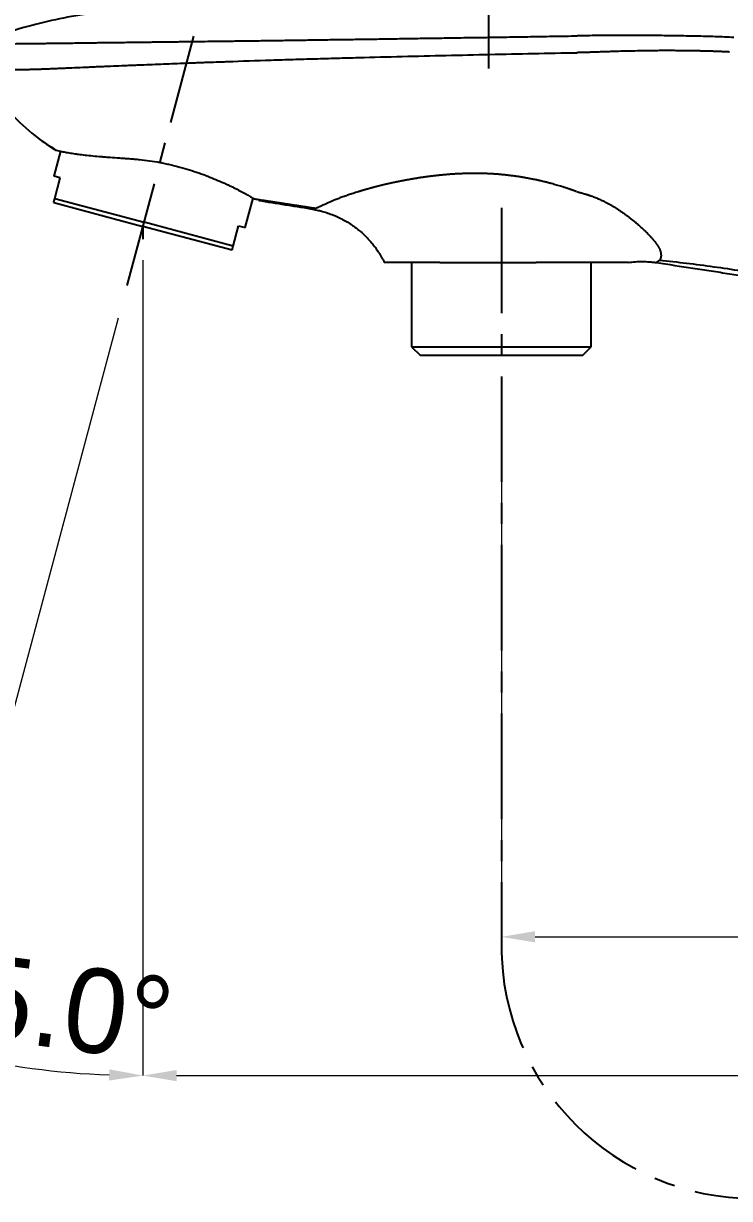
# Model space of a CAD drawing. Extents: x 1171 to 2300, y 0 to 827.
# Drawn here: x 1773.2 to 1856.9, y 132.3 to 271.6 of the extents above; entities that cross this region are included whole.
import ezdxf

# ---------------------------------------------------------------- set-up
doc = ezdxf.new("R2010")
doc.units = 0
doc.header["$LTSCALE"] = 10
doc.header["$MEASUREMENT"] = 0
doc.header["$PDMODE"] = 3
doc.header["$PDSIZE"] = -10
doc.linetypes.add('CENTER', pattern=[2, 1.25, -0.25, 0.25, -0.25])
doc.layers.get('0').update_dxf_attribs({"linetype": 'CONTINUOUS'})
doc.layers.get('DEFPOINTS').update_dxf_attribs({"linetype": 'CONTINUOUS'})
doc.layers.add('1', color=7, linetype='CONTINUOUS')
doc.styles.add('Daelim Dimension', font='')
doc.styles.get('Daelim Dimension').set_extended_font_data('나눔고딕')
doc.dimstyles.new('DEFAULT', dxfattribs={"dimscale": 2, "dimtxt": 2, "dimasz": 2, "dimexe": 0, "dimexo": 2, "dimgap": 1, "dimtad": 1, "dimdec": 1, "dimzin": 9, "dimdsep": 46, "dimtxsty": 'Daelim Dimension', "dimcen": 0.5, "dimclrd": 252, "dimclre": 252, "dimclrt": 3, "dimadec": 1, "dimazin": 0, "dimtfac": 1, "dimtdec": 1, "dimtix": 1, "dimtmove": 0, "dimatfit": 3, "dimfxl": 1, "dimtolj": 1, "dimtzin": 1, "dimlwd": 9, "dimlwe": 9, "dimarcsym": 0})

# ---------------------------------------------------------------- blocks, each defined once
blk = doc.blocks.new('*D4')
at = {"color": 5, "lineweight": 9, "ltscale": 0.5, "transparency": 16777216}
for p, q in [((1829.85, 228.28), (1829.85, 163.31)), ((1969.25, 179), (1969.25, 163.31)), ((1833.85, 163.31), (1965.25, 163.31))]:
    blk.add_line(p, q, dxfattribs=at)
at = {"color": 5, "ltscale": 0.5, "transparency": 16777216}
for points in [[(1833.85, 163.98), (1833.85, 162.65), (1829.85, 163.31)], [(1965.25, 163.98), (1965.25, 162.65), (1969.25, 163.31)]]:
    blk.add_solid(points, dxfattribs=at)
at = {"layer": 'DEFPOINTS', "color": 0, "ltscale": 0.5, "transparency": 16777216}
for p in [(1829.85, 232.28), (1969.25, 183), (1969.25, 163.31)]:
    blk.add_point(p, dxfattribs=at)
at = {"color": 7, "ltscale": 0.5, "transparency": 16777216, "insert": (1899.55, 171.01), "char_height": 10, "attachment_point": 5, "style": 'Daelim Dimension'}
blk.add_mtext('\\A1;139.5', dxfattribs=at)
blk = doc.blocks.new('*D5')
at = {"color": 5, "lineweight": 9, "ltscale": 0.5, "transparency": 16777216}
for p, q in [((1787.33, 243.56), (1787.33, 146.86)), ((1969.25, 179), (1969.25, 146.86)), ((1791.33, 146.86), (1965.25, 146.86))]:
    blk.add_line(p, q, dxfattribs=at)
at = {"color": 5, "ltscale": 0.5, "transparency": 16777216}
for points in [[(1791.33, 147.52), (1791.33, 146.19), (1787.33, 146.86)], [(1965.25, 147.52), (1965.25, 146.19), (1969.25, 146.86)]]:
    blk.add_solid(points, dxfattribs=at)
at = {"layer": 'DEFPOINTS', "color": 0, "ltscale": 0.5, "transparency": 16777216}
for p in [(1787.33, 247.56), (1969.25, 183), (1969.25, 146.86)]:
    blk.add_point(p, dxfattribs=at)
at = {"color": 7, "ltscale": 0.5, "transparency": 16777216, "insert": (1878.29, 154.3), "char_height": 10, "attachment_point": 5, "style": 'Daelim Dimension'}
blk.add_mtext('\\A1;182', dxfattribs=at)
blk = doc.blocks.new('*D6')
at = {"color": 5, "lineweight": 9, "ltscale": 0.5, "transparency": 16777216}
for p, q in [((1787.33, 242.04), (1787.33, 146.86)), ((1784.41, 236.69), (1761.26, 150.29))]:
    blk.add_line(p, q, dxfattribs=at)
blk.add_arc((1787.33, 247.56), 100.71, 257.2759, 267.7241, dxfattribs=at)
at = {"color": 5, "ltscale": 0.5, "transparency": 16777216}
for points in [[(1764.99, 148.68), (1765.3, 149.98), (1761.26, 150.29)], [(1783.34, 147.6), (1783.31, 146.27), (1787.33, 146.86)]]:
    blk.add_solid(points, dxfattribs=at)
at = {"layer": 'DEFPOINTS', "color": 0, "ltscale": 0.5, "transparency": 16777216}
for p in [(1793.37, 270.12), (1787.33, 247.56), (1787.33, 246.04), (1785.45, 240.55), (1769.84, 148.39)]:
    blk.add_point(p, dxfattribs=at)
at = {"color": 7, "ltscale": 0.5, "transparency": 16777216, "insert": (1775.18, 155.34), "char_height": 10, "attachment_point": 5, "rotation": 352.5, "style": 'Daelim Dimension'}
blk.add_mtext('\\A1;15.0°', dxfattribs=at)

msp = doc.modelspace()

# ---------------------------------------------------------------- linework, layer by layer
at = {"ltscale": 0.5}
msp.add_line((1787.33, 247.56), (1787.33, 246.04), dxfattribs=at)
at = {"layer": '1', "color": 1, "linetype": 'CENTER', "lineweight": -3}
for p, q in [((1828.35, 266.28), (1828.35, 296.93)), ((1785.45, 240.55), (1793.37, 270.12)), ((1829.85, 249.78), (1829.85, 162.28))]:
    msp.add_line(p, q, dxfattribs=at)
at = {"layer": '1', "color": 7, "linetype": 'Continuous', "lineweight": -3}
for p, q in [((1777.55, 256.47), (1776.75, 253.5)), ((1777.53, 253.3), (1776.75, 253.5)), ((1776.88, 250.88), (1777.53, 253.3)), ((1776.88, 250.88), (1787.46, 248.05)), ((1799.45, 247.42), (1800.39, 250.92)), ((1776.75, 250.4), (1787.33, 247.56)), ((1798.03, 245.21), (1787.46, 248.05)), ((1797.9, 244.73), (1787.33, 247.56)), ((1798.03, 245.21), (1798.68, 247.63)), ((1798.68, 247.63), (1799.45, 247.42)), ((1819.2, 243.28), (1819.2, 233.28)), ((1840.5, 233.28), (1840.5, 243.28)), ((1819.2, 233.28), (1820.2, 232.28)), ((1819.2, 233.28), (1840.5, 233.28)), ((1839.5, 232.28), (1840.5, 233.28)), ((1820.2, 232.28), (1839.5, 232.28))]:
    msp.add_line(p, q, dxfattribs=at)
at = {"layer": '1', "color": 1, "linetype": 'CENTER', "lineweight": -3}
msp.add_arc((1859.85, 162.28), 30, 180, 270, dxfattribs=at)
at = {"layer": '1', "color": 7, "linetype": 'Continuous', "lineweight": -3}
for points, knots in [([(1818.58, 275.08), (1816.4, 275.08), (1810.1, 275.02), (1800.92, 274.7), (1791.17, 274.07), (1784.21, 273.32), (1778.89, 272.48), (1775.08, 271.68), (1771.47, 270.69), (1769.24, 269.72), (1768.2, 269.21)], [0, 0, 0, 0, 0.127973, 0.368778, 0.538464, 0.700257, 0.778662, 0.855576, 0.931122, 1, 1, 1, 1]), ([(1768.31, 269.3), (1768.31, 269.3), (1768.31, 269.3), (1768.31, 269.3), (1768.31, 269.3), (1768.31, 269.29), (1768.31, 269.29), (1768.31, 269.29), (1768.31, 269.29), (1768.31, 269.29), (1768.31, 269.29), (1768.31, 269.29), (1768.31, 269.29), (1768.31, 269.29), (1768.3, 269.29), (1768.3, 269.28), (1768.3, 269.28), (1768.3, 269.28), (1768.3, 269.27), (1768.3, 269.27), (1768.3, 269.27), (1768.31, 269.27), (1768.31, 269.27), (1768.31, 269.26), (1768.31, 269.26), (1768.32, 269.26), (1768.33, 269.26), (1768.35, 269.25), (1768.36, 269.25), (1768.39, 269.25), (1768.41, 269.24), (1768.44, 269.24), (1768.47, 269.24), (1768.5, 269.24), (1768.54, 269.23), (1768.57, 269.23), (1768.63, 269.23), (1768.72, 269.22), (1768.83, 269.22), (1768.95, 269.22), (1769.08, 269.21), (1769.24, 269.21), (1769.41, 269.21), (1769.6, 269.21), (1769.78, 269.21), (1770, 269.21), (1770.31, 269.21), (1770.74, 269.22), (1771.21, 269.22), (1771.64, 269.22), (1771.97, 269.23), (1772.34, 269.23), (1772.74, 269.24), (1773.18, 269.24), (1773.64, 269.25), (1774.15, 269.25), (1774.69, 269.26), (1775.28, 269.26), (1775.92, 269.27), (1776.63, 269.28), (1777.42, 269.29), (1778.32, 269.3), (1779.27, 269.31), (1780.29, 269.32), (1781.21, 269.34), (1782.02, 269.35), (1782.73, 269.36), (1783.54, 269.37), (1784.43, 269.38), (1785.42, 269.39), (1786.33, 269.4), (1787.14, 269.41), (1787.8, 269.42), (1788.46, 269.43), (1789.11, 269.44), (1789.76, 269.44), (1790.4, 269.45), (1791.04, 269.46), (1791.73, 269.47), (1792.51, 269.48), (1793.43, 269.49), (1794.47, 269.5), (1795.65, 269.52), (1796.74, 269.53), (1797.69, 269.54), (1798.48, 269.55), (1799.28, 269.56), (1800.1, 269.57), (1800.93, 269.58), (1801.77, 269.6), (1802.63, 269.61), (1803.5, 269.62), (1804.39, 269.63), (1805.29, 269.64), (1806.21, 269.66), (1807.14, 269.67), (1808.08, 269.68), (1809.04, 269.7), (1810.01, 269.71), (1811, 269.72), (1812, 269.74), (1813.02, 269.75), (1814.05, 269.77), (1815.09, 269.78), (1816.15, 269.8), (1817.22, 269.82), (1818.3, 269.83), (1819.4, 269.85), (1820.51, 269.87), (1821.64, 269.88), (1822.78, 269.9), (1823.93, 269.92), (1825.1, 269.94), (1826.28, 269.96), (1827.47, 269.97), (1828.68, 269.99), (1829.9, 270.01), (1831.13, 270.03), (1832.38, 270.05), (1833.64, 270.07), (1834.91, 270.09), (1836.2, 270.11), (1837.5, 270.13), (1838.37, 270.15), (1838.8, 270.16)], [0, 0, 0, 0, 0.000369, 0.000731, 0.001086, 0.001435, 0.001777, 0.002112, 0.002441, 0.002764, 0.003081, 0.003392, 0.003697, 0.003996, 0.005272, 0.006595, 0.007978, 0.008822, 0.009671, 0.010527, 0.011392, 0.012267, 0.013153, 0.014053, 0.014966, 0.015894, 0.018088, 0.02044, 0.022964, 0.025667, 0.028555, 0.031632, 0.0344, 0.037353, 0.040493, 0.04382, 0.047334, 0.054732, 0.063024, 0.069714, 0.077149, 0.085331, 0.094262, 0.101269, 0.108801, 0.116861, 0.125453, 0.140359, 0.156906, 0.164183, 0.171844, 0.179889, 0.18832, 0.196506, 0.204969, 0.213704, 0.222709, 0.231979, 0.241511, 0.251304, 0.262838, 0.27488, 0.287442, 0.300525, 0.314122, 0.32193, 0.330782, 0.340679, 0.351622, 0.363611, 0.376642, 0.384657, 0.392611, 0.400505, 0.40834, 0.416116, 0.423832, 0.43149, 0.439087, 0.448467, 0.459398, 0.471879, 0.485909, 0.501486, 0.510672, 0.520031, 0.529564, 0.53927, 0.549149, 0.5592, 0.569422, 0.579815, 0.590379, 0.601114, 0.612019, 0.623094, 0.634337, 0.645749, 0.657329, 0.669077, 0.680992, 0.693074, 0.705322, 0.717736, 0.730315, 0.743058, 0.755966, 0.769037, 0.782271, 0.795668, 0.809227, 0.822947, 0.836828, 0.850869, 0.86507, 0.879431, 0.893951, 0.908629, 0.923465, 0.938459, 0.95361, 0.968917, 0.984381, 1, 1, 1, 1]), ([(1857.44, 269.96), (1856.7, 270), (1855.96, 270.03), (1854.45, 270.08), (1853.7, 270.1), (1852.74, 270.12), (1852.55, 270.12), (1852.17, 270.13), (1851.59, 270.14), (1851.01, 270.15), (1849.85, 270.17), (1849.07, 270.18), (1848.1, 270.19), (1847.9, 270.19), (1847.51, 270.19), (1846.92, 270.19), (1845.55, 270.2), (1844.37, 270.2), (1843.53, 270.2), (1843.48, 270.2), (1843.38, 270.2), (1843.23, 270.19), (1842.88, 270.19), (1842.19, 270.19), (1841.59, 270.19), (1840.41, 270.18), (1839.61, 270.17), (1838.82, 270.15)], [0, 0, 0, 0, 0.125, 0.125, 0.25, 0.25, 0.28125, 0.28125, 0.3125, 0.375, 0.375, 0.5, 0.5, 0.53125, 0.53125, 0.5625, 0.625, 0.75, 0.75, 0.757813, 0.757813, 0.765625, 0.78125, 0.8125, 0.875, 0.875, 1, 1, 1, 1]), ([(1767.57, 266.38), (1767.57, 266.38), (1767.57, 266.38), (1767.57, 266.38), (1767.57, 266.38), (1767.57, 266.38), (1767.57, 266.38), (1767.57, 266.37), (1767.57, 266.37), (1767.57, 266.37), (1767.57, 266.37), (1767.57, 266.37), (1767.56, 266.37), (1767.56, 266.37), (1767.56, 266.37), (1767.56, 266.37), (1767.56, 266.37), (1767.56, 266.37), (1767.56, 266.37), (1767.56, 266.37), (1767.56, 266.37), (1767.56, 266.37), (1767.56, 266.37), (1767.56, 266.37), (1767.56, 266.36), (1767.56, 266.36), (1767.56, 266.36), (1767.56, 266.36), (1767.56, 266.36), (1767.56, 266.36), (1767.56, 266.36), (1767.56, 266.36), (1767.56, 266.36), (1767.55, 266.36), (1767.55, 266.37), (1767.55, 266.37), (1767.55, 266.37), (1767.55, 266.37), (1767.55, 266.37), (1767.55, 266.38), (1767.55, 266.38), (1767.55, 266.38), (1767.55, 266.39), (1767.56, 266.39), (1767.56, 266.39), (1767.57, 266.39), (1767.58, 266.39), (1767.59, 266.39), (1767.6, 266.39), (1767.61, 266.39), (1767.62, 266.39), (1767.63, 266.39), (1767.65, 266.38), (1767.66, 266.38), (1767.69, 266.38), (1767.7, 266.38), (1767.72, 266.37), (1767.74, 266.37), (1767.74, 266.37), (1767.76, 266.37), (1767.78, 266.36), (1767.81, 266.36), (1767.82, 266.35), (1767.86, 266.35), (1767.88, 266.34), (1767.91, 266.34), (1767.93, 266.34), (1767.94, 266.33), (1767.96, 266.33), (1767.98, 266.33), (1768.08, 266.31), (1768.22, 266.29), (1768.37, 266.28), (1768.48, 266.26), (1768.54, 266.26), (1768.72, 266.24), (1768.91, 266.23), (1769.13, 266.21), (1769.28, 266.2), (1769.36, 266.2), (1769.61, 266.19), (1769.79, 266.18), (1770.03, 266.17), (1770.08, 266.17), (1770.18, 266.17), (1770.23, 266.17), (1770.34, 266.16), (1770.39, 266.16), (1770.5, 266.16), (1770.55, 266.16), (1770.83, 266.15), (1771.07, 266.15), (1771.46, 266.15), (1771.66, 266.15), (1771.86, 266.15), (1772, 266.15), (1772.08, 266.15), (1772.29, 266.15), (1772.44, 266.16), (1772.75, 266.16), (1772.91, 266.16), (1773.15, 266.17), (1773.24, 266.17), (1773.36, 266.17), (1773.41, 266.17), (1773.49, 266.17), (1773.62, 266.18), (1773.75, 266.18), (1773.92, 266.19), (1774.01, 266.19), (1774.28, 266.2), (1774.55, 266.2), (1774.83, 266.21), (1775.02, 266.22), (1775.11, 266.22), (1775.4, 266.23), (1775.69, 266.24), (1775.99, 266.25), (1776.19, 266.26), (1776.29, 266.27), (1776.59, 266.28), (1776.89, 266.29), (1777.21, 266.3), (1777.42, 266.31), (1777.52, 266.32), (1777.73, 266.32), (1777.84, 266.33), (1778.05, 266.34), (1778.16, 266.34), (1778.48, 266.36), (1778.69, 266.37), (1779.34, 266.4), (1779.99, 266.42), (1780.75, 266.46), (1781.08, 266.47), (1781.29, 266.48), (1781.4, 266.49), (1781.73, 266.5), (1781.95, 266.51), (1782.39, 266.53), (1782.61, 266.54), (1783.27, 266.56), (1783.71, 266.58), (1784.59, 266.62), (1785.25, 266.65), (1785.92, 266.67), (1786.36, 266.69), (1786.58, 266.7), (1787.68, 266.74), (1789, 266.8), (1790.32, 266.85), (1791.2, 266.88), (1791.64, 266.9), (1792.52, 266.93), (1793.18, 266.96), (1793.83, 266.98), (1794.27, 267), (1794.49, 267.01), (1795.15, 267.03), (1795.8, 267.06), (1796.45, 267.08), (1796.89, 267.09), (1797.11, 267.1), (1799.06, 267.17), (1800.8, 267.23), (1802.97, 267.3), (1803.4, 267.31), (1804.27, 267.34), (1804.7, 267.35), (1806, 267.39), (1806.86, 267.42), (1808.16, 267.45), (1808.59, 267.47), (1809.45, 267.49), (1810.75, 267.53), (1812.04, 267.56), (1814.64, 267.63), (1816.36, 267.67), (1821.55, 267.8), (1825.01, 267.88), (1831.92, 268.03), (1835.37, 268.1), (1838.83, 268.16)], [0, 0, 0, 0, 0.000977, 0.000977, 0.001953, 0.001953, 0.002441, 0.002686, 0.002686, 0.00293, 0.00293, 0.003418, 0.003418, 0.003662, 0.003662, 0.003784, 0.003784, 0.003906, 0.004883, 0.004883, 0.005859, 0.005859, 0.006836, 0.007324, 0.007324, 0.007812, 0.007812, 0.008789, 0.009277, 0.009521, 0.009521, 0.009766, 0.009766, 0.010742, 0.01123, 0.011475, 0.011475, 0.011719, 0.011719, 0.013672, 0.013672, 0.015625, 0.017578, 0.017578, 0.019531, 0.019531, 0.023437, 0.025391, 0.025391, 0.027344, 0.027344, 0.03125, 0.03125, 0.035156, 0.035156, 0.039062, 0.041016, 0.041016, 0.042969, 0.042969, 0.046875, 0.046875, 0.050781, 0.050781, 0.054687, 0.056641, 0.056641, 0.058594, 0.058594, 0.0625, 0.0625, 0.078125, 0.085937, 0.085937, 0.09375, 0.09375, 0.109375, 0.117187, 0.117187, 0.125, 0.125, 0.140625, 0.140625, 0.144531, 0.144531, 0.148437, 0.148437, 0.152344, 0.152344, 0.15625, 0.15625, 0.171875, 0.171875, 0.179687, 0.183594, 0.183594, 0.1875, 0.1875, 0.195312, 0.195312, 0.203125, 0.203125, 0.207031, 0.207031, 0.208984, 0.208984, 0.210937, 0.214844, 0.214844, 0.21875, 0.21875, 0.226562, 0.230469, 0.230469, 0.234375, 0.234375, 0.242187, 0.246094, 0.246094, 0.25, 0.25, 0.257812, 0.261719, 0.261719, 0.265625, 0.265625, 0.269531, 0.269531, 0.273437, 0.273437, 0.28125, 0.28125, 0.296875, 0.304687, 0.308594, 0.308594, 0.3125, 0.3125, 0.320312, 0.320312, 0.328125, 0.328125, 0.34375, 0.34375, 0.359375, 0.367187, 0.367187, 0.375, 0.375, 0.40625, 0.421875, 0.421875, 0.4375, 0.4375, 0.453125, 0.460937, 0.460937, 0.46875, 0.46875, 0.484375, 0.492187, 0.492187, 0.5, 0.5, 0.5625, 0.5625, 0.578125, 0.578125, 0.59375, 0.59375, 0.625, 0.625, 0.640625, 0.640625, 0.65625, 0.6875, 0.6875, 0.75, 0.75, 0.875, 0.875, 1, 1, 1, 1]), ([(1856.91, 268.24), (1856.89, 268.24), (1856.85, 268.24), (1856.79, 268.25), (1856.72, 268.25), (1856.66, 268.25), (1856.6, 268.26), (1856.54, 268.26), (1856.47, 268.26), (1856.41, 268.27), (1856.35, 268.27), (1856.29, 268.27), (1856.22, 268.27), (1856.16, 268.28), (1856.1, 268.28), (1856.03, 268.28), (1855.97, 268.28), (1855.9, 268.29), (1855.84, 268.29), (1855.78, 268.29), (1855.71, 268.3), (1855.65, 268.3), (1855.58, 268.3), (1855.52, 268.3), (1855.45, 268.31), (1855.39, 268.31), (1855.32, 268.31), (1855.26, 268.31), (1855.19, 268.32), (1855.12, 268.32), (1855.06, 268.32), (1854.99, 268.32), (1854.93, 268.32), (1854.86, 268.33), (1854.79, 268.33), (1854.73, 268.33), (1854.66, 268.33), (1854.59, 268.33), (1854.53, 268.34), (1854.46, 268.34), (1854.39, 268.34), (1854.33, 268.34), (1854.26, 268.34), (1854.19, 268.35), (1854.12, 268.35), (1854.06, 268.35), (1853.99, 268.35), (1853.92, 268.35), (1853.85, 268.35), (1853.78, 268.36), (1853.71, 268.36), (1853.65, 268.36), (1853.58, 268.36), (1853.51, 268.36), (1853.44, 268.36), (1853.37, 268.37), (1853.3, 268.37), (1853.23, 268.37), (1853.16, 268.37), (1853.09, 268.37), (1853.03, 268.37), (1852.96, 268.37), (1852.89, 268.38), (1852.82, 268.38), (1852.75, 268.38), (1852.68, 268.38), (1852.61, 268.38), (1852.3, 268.39), (1851.75, 268.39), (1850.98, 268.4), (1850.22, 268.4), (1849.48, 268.4), (1848.75, 268.4), (1847.87, 268.4), (1846.85, 268.38), (1845.7, 268.36), (1844.57, 268.34), (1843.65, 268.31), (1842.9, 268.29), (1842.34, 268.27), (1841.82, 268.25), (1841.44, 268.24), (1841.13, 268.23), (1840.86, 268.22), (1840.57, 268.21), (1840.29, 268.2), (1840.02, 268.19), (1839.77, 268.19), (1839.52, 268.18), (1839.29, 268.17), (1839.06, 268.17), (1838.92, 268.17), (1838.85, 268.16)], [0, 0, 0, 0, 0.00363, 0.007265, 0.010903, 0.014547, 0.018194, 0.021846, 0.025503, 0.029163, 0.032828, 0.036498, 0.040171, 0.04385, 0.047533, 0.05122, 0.054912, 0.058608, 0.062308, 0.066012, 0.069721, 0.073434, 0.077151, 0.080873, 0.084599, 0.08833, 0.092065, 0.095804, 0.099548, 0.103296, 0.107048, 0.110805, 0.114566, 0.118332, 0.122101, 0.125876, 0.129654, 0.133437, 0.137224, 0.141016, 0.144812, 0.148612, 0.152416, 0.156225, 0.160038, 0.163855, 0.167676, 0.171502, 0.175331, 0.179165, 0.183003, 0.186846, 0.190692, 0.194543, 0.198398, 0.202257, 0.20612, 0.209988, 0.21386, 0.217736, 0.221617, 0.225501, 0.22939, 0.233284, 0.237181, 0.241083, 0.244989, 0.248899, 0.292678, 0.335532, 0.37746, 0.418455, 0.458502, 0.497596, 0.562596, 0.626033, 0.687914, 0.748235, 0.77632, 0.811159, 0.83993, 0.860919, 0.874122, 0.890525, 0.906324, 0.921519, 0.93611, 0.950097, 0.96348, 0.976258, 0.988432, 1, 1, 1, 1]), ([(1769.66, 263.41), (1770.41, 262.38), (1772.02, 260.46), (1774.52, 258.23), (1776.25, 257.08), (1776.98, 256.65)], [0, 0, 0, 0, 0.372544, 0.743111, 1, 1, 1, 1]), ([(1776.83, 256.69), (1776.59, 256.84), (1776.36, 257), (1776.01, 257.24), (1775.89, 257.32), (1775.66, 257.48), (1775.55, 257.56), (1775.39, 257.67), (1775.36, 257.7), (1775.32, 257.73)], [0, 0, 0, 0, 0.462321, 0.462321, 0.693481, 0.693481, 0.924642, 0.924642, 1, 1, 1, 1]), ([(1776.94, 256.63), (1776.92, 256.64), (1776.9, 256.65), (1776.85, 256.68), (1776.83, 256.69), (1776.83, 256.69)], [0, 0, 0, 0, 0.301675, 0.301675, 1, 1, 1, 1]), ([(1776.94, 256.63), (1776.95, 256.63), (1776.95, 256.62), (1776.98, 256.61), (1777.02, 256.6), (1777.13, 256.56), (1777.23, 256.54), (1777.37, 256.51), (1777.4, 256.5), (1777.45, 256.49), (1777.47, 256.49), (1777.5, 256.48), (1777.59, 256.46), (1777.68, 256.45), (1777.83, 256.42), (1777.92, 256.4), (1778.09, 256.37), (1778.18, 256.35), (1778.47, 256.3), (1778.68, 256.27), (1779.02, 256.21), (1779.14, 256.2), (1779.29, 256.17), (1779.32, 256.17), (1779.38, 256.16), (1779.42, 256.16), (1779.51, 256.14), (1779.58, 256.13), (1779.9, 256.09), (1780.18, 256.06), (1780.76, 255.99), (1781.07, 255.96), (1781.7, 255.9), (1782.03, 255.87), (1782.42, 255.84), (1782.47, 255.84), (1782.55, 255.83), (1782.68, 255.82), (1782.99, 255.79), (1783.26, 255.77), (1783.81, 255.73), (1784.18, 255.7), (1784.74, 255.66), (1784.94, 255.65), (1785.32, 255.62), (1785.52, 255.61), (1785.81, 255.59), (1785.96, 255.58), (1786.11, 255.57), (1786.21, 255.56), (1786.26, 255.55), (1786.51, 255.53), (1786.71, 255.51), (1787.31, 255.45), (1787.72, 255.4), (1788.52, 255.28), (1788.92, 255.22), (1789.53, 255.11), (1789.73, 255.07), (1790.03, 255), (1790.13, 254.98), (1790.33, 254.94), (1790.43, 254.92), (1790.94, 254.8), (1791.33, 254.7), (1792.11, 254.49), (1792.49, 254.38), (1793.24, 254.15), (1793.61, 254.03), (1794.01, 253.89), (1794.06, 253.87), (1794.15, 253.84), (1794.19, 253.82), (1794.33, 253.77), (1794.41, 253.74), (1794.68, 253.64), (1794.85, 253.58), (1795.36, 253.38), (1795.68, 253.25), (1796.31, 252.98), (1796.62, 252.85), (1796.98, 252.69), (1797.09, 252.64), (1797.2, 252.59), (1797.27, 252.55), (1797.3, 252.54), (1797.48, 252.46), (1797.62, 252.39), (1798.01, 252.2), (1798.26, 252.08), (1798.73, 251.84), (1798.95, 251.72), (1799.26, 251.55), (1799.36, 251.5), (1799.5, 251.42), (1799.55, 251.39), (1799.61, 251.35), (1799.64, 251.34), (1799.68, 251.32), (1799.88, 251.2), (1800.06, 251.1), (1800.27, 250.98), (1800.34, 250.95), (1800.45, 250.88), (1800.51, 250.86), (1800.55, 250.83)], [0, 0, 0, 0, 0.002454, 0.002454, 0.020629, 0.020629, 0.056978, 0.056978, 0.066066, 0.066066, 0.070609, 0.070609, 0.075153, 0.093328, 0.093328, 0.111503, 0.111503, 0.129678, 0.129678, 0.166028, 0.166028, 0.184202, 0.184202, 0.188746, 0.188746, 0.19329, 0.19329, 0.202377, 0.202377, 0.238727, 0.238727, 0.275077, 0.275077, 0.311427, 0.311427, 0.31597, 0.31597, 0.320514, 0.329601, 0.347776, 0.347776, 0.384126, 0.384126, 0.402301, 0.402301, 0.420476, 0.420476, 0.429563, 0.434107, 0.434107, 0.438651, 0.438651, 0.456826, 0.456826, 0.493175, 0.493175, 0.529525, 0.529525, 0.5477, 0.5477, 0.556787, 0.556787, 0.565875, 0.565875, 0.602225, 0.602225, 0.638574, 0.638574, 0.674924, 0.674924, 0.679468, 0.679468, 0.684012, 0.684012, 0.693099, 0.693099, 0.711274, 0.711274, 0.747624, 0.747624, 0.783973, 0.783973, 0.793061, 0.797605, 0.797605, 0.802148, 0.802148, 0.820323, 0.820323, 0.856673, 0.856673, 0.893023, 0.893023, 0.911198, 0.911198, 0.920285, 0.920285, 0.924829, 0.924829, 0.929372, 0.965722, 0.965722, 0.983897, 0.983897, 1, 1, 1, 1]), ([(1838.77, 251.68), (1838.76, 251.69), (1838.73, 251.7), (1838.69, 251.71), (1838.65, 251.73), (1838.61, 251.74), (1838.57, 251.76), (1838.53, 251.77), (1838.49, 251.79), (1838.46, 251.8), (1838.42, 251.82), (1838.38, 251.83), (1838.34, 251.84), (1838.3, 251.86), (1838.26, 251.87), (1838.22, 251.89), (1838.18, 251.9), (1838.14, 251.91), (1838.1, 251.92), (1838.08, 251.93), (1838.06, 251.94), (1838.04, 251.94), (1838.01, 251.95), (1837.97, 251.97), (1837.93, 251.98), (1837.89, 252), (1837.83, 252.01), (1837.77, 252.03), (1837.71, 252.06), (1837.64, 252.08), (1837.56, 252.1), (1837.48, 252.13), (1837.39, 252.16), (1837.23, 252.21), (1837, 252.28), (1836.7, 252.38), (1836.4, 252.46), (1836.1, 252.55), (1835.87, 252.61), (1835.7, 252.66), (1835.59, 252.69), (1835.47, 252.72), (1835.34, 252.75), (1835.2, 252.79), (1835, 252.84), (1834.79, 252.89), (1834.57, 252.94), (1834.4, 252.98), (1834.25, 253.01), (1834.09, 253.05), (1833.92, 253.09), (1833.74, 253.12), (1833.55, 253.16), (1833.36, 253.2), (1833.15, 253.24), (1832.94, 253.28), (1832.76, 253.31), (1832.63, 253.33), (1832.55, 253.35), (1832.46, 253.36), (1832.38, 253.38), (1832.29, 253.39), (1832.21, 253.41), (1832.12, 253.42), (1832.04, 253.43), (1831.96, 253.45), (1831.87, 253.46), (1831.79, 253.47), (1831.7, 253.48), (1831.62, 253.49), (1831.53, 253.51), (1831.45, 253.52), (1831.37, 253.53), (1831.28, 253.54), (1831.2, 253.55), (1831.12, 253.56), (1831.03, 253.57), (1830.95, 253.58), (1830.86, 253.59), (1830.78, 253.6), (1830.7, 253.61), (1830.61, 253.62), (1830.53, 253.63), (1830.45, 253.64), (1830.36, 253.65), (1830.28, 253.66), (1830.2, 253.67), (1830.11, 253.68), (1830.03, 253.68), (1829.95, 253.69), (1829.86, 253.7), (1829.78, 253.71), (1829.7, 253.71), (1829.61, 253.72), (1829.53, 253.73), (1829.45, 253.74), (1829.36, 253.74), (1829.28, 253.75), (1829.2, 253.75), (1829.12, 253.76), (1829.03, 253.77), (1828.95, 253.77), (1828.87, 253.78), (1828.78, 253.78), (1828.7, 253.79), (1828.62, 253.79), (1828.54, 253.8), (1828.45, 253.8), (1828.37, 253.8), (1828.29, 253.81), (1828.21, 253.81), (1828.12, 253.82), (1828.04, 253.82), (1827.96, 253.82), (1827.88, 253.82), (1827.82, 253.83), (1827.79, 253.83), (1827.79, 253.83), (1827.79, 253.83), (1827.78, 253.83), (1827.78, 253.83), (1827.77, 253.83), (1827.76, 253.83), (1827.75, 253.83), (1827.74, 253.83), (1827.72, 253.83), (1827.71, 253.83), (1827.7, 253.83), (1827.68, 253.83), (1827.66, 253.83), (1827.64, 253.83), (1827.62, 253.83), (1827.6, 253.83), (1827.58, 253.83), (1827.55, 253.83), (1827.52, 253.83), (1827.5, 253.84), (1827.47, 253.84), (1827.44, 253.84), (1827.41, 253.84), (1827.38, 253.84), (1827.34, 253.84), (1827.31, 253.84), (1827.27, 253.84), (1827.23, 253.84), (1827.19, 253.84), (1827.15, 253.84), (1827.11, 253.84), (1827.07, 253.84), (1827.02, 253.84), (1826.98, 253.84), (1826.93, 253.84), (1826.88, 253.84), (1826.83, 253.84), (1826.78, 253.84), (1826.73, 253.84), (1826.68, 253.84), (1826.62, 253.84), (1826.57, 253.84), (1826.51, 253.84), (1826.45, 253.84), (1826.39, 253.84), (1826.33, 253.84), (1826.27, 253.84), (1826.2, 253.84), (1826.14, 253.84), (1826.07, 253.84), (1826.01, 253.84), (1825.94, 253.84), (1825.87, 253.84), (1825.8, 253.83), (1825.73, 253.83), (1825.65, 253.83), (1825.58, 253.83), (1825.5, 253.83), (1825.43, 253.82), (1825.35, 253.82), (1825.27, 253.82), (1825.19, 253.81), (1825.11, 253.81), (1825.02, 253.81), (1824.94, 253.8), (1824.85, 253.8), (1824.77, 253.8), (1824.68, 253.79), (1824.59, 253.79), (1824.5, 253.78), (1824.41, 253.78), (1824.32, 253.77), (1824.23, 253.76), (1824.13, 253.76), (1824.04, 253.75), (1823.94, 253.75), (1823.84, 253.74), (1823.74, 253.73), (1823.65, 253.72), (1823.54, 253.72), (1823.44, 253.71), (1823.34, 253.7), (1823.24, 253.69), (1823.13, 253.68), (1823.03, 253.67), (1822.92, 253.66), (1822.81, 253.65), (1822.71, 253.64), (1822.6, 253.63), (1822.49, 253.62), (1822.38, 253.61), (1822.26, 253.6), (1822.15, 253.58), (1822.04, 253.57), (1821.92, 253.56), (1821.81, 253.54), (1821.69, 253.53), (1821.57, 253.51), (1821.46, 253.5), (1821.34, 253.48), (1821.22, 253.47), (1821.1, 253.45), (1820.97, 253.44), (1820.85, 253.42), (1820.73, 253.4), (1820.6, 253.38), (1820.48, 253.37), (1820.35, 253.35), (1820.23, 253.33), (1820.1, 253.31), (1819.97, 253.29), (1819.84, 253.27), (1819.72, 253.25), (1819.59, 253.23), (1819.46, 253.21), (1819.33, 253.18), (1819.19, 253.16), (1819.06, 253.14), (1818.93, 253.11), (1818.8, 253.09), (1818.66, 253.07), (1818.53, 253.04), (1818.4, 253.02), (1818.26, 252.99), (1818.13, 252.97), (1817.99, 252.94), (1817.86, 252.91), (1817.72, 252.89), (1817.58, 252.86), (1817.45, 252.83), (1817.36, 252.81), (1817.31, 252.8)], [0, 0, 0, 0, 0.001937, 0.003873, 0.00581, 0.007747, 0.009683, 0.011619, 0.013556, 0.015492, 0.017428, 0.019364, 0.0213, 0.023236, 0.025172, 0.027107, 0.029043, 0.030978, 0.032913, 0.033497, 0.034366, 0.035518, 0.036955, 0.038676, 0.04068, 0.042968, 0.04554, 0.048394, 0.051532, 0.054952, 0.058655, 0.062639, 0.066904, 0.071449, 0.085832, 0.100166, 0.114438, 0.128636, 0.142776, 0.147253, 0.152318, 0.157968, 0.164203, 0.171022, 0.178423, 0.191052, 0.201603, 0.208243, 0.215291, 0.222746, 0.230608, 0.238874, 0.247543, 0.256615, 0.266087, 0.275947, 0.286184, 0.290072, 0.293954, 0.297832, 0.301706, 0.305575, 0.30944, 0.3133, 0.317156, 0.321009, 0.324857, 0.328701, 0.332541, 0.336377, 0.34021, 0.344039, 0.347864, 0.351686, 0.355504, 0.359318, 0.363129, 0.366937, 0.370742, 0.374544, 0.378342, 0.382137, 0.38593, 0.389719, 0.393506, 0.39729, 0.401071, 0.404849, 0.408625, 0.412399, 0.41617, 0.419938, 0.423704, 0.427469, 0.43123, 0.43499, 0.438748, 0.442503, 0.446257, 0.450009, 0.453759, 0.457507, 0.461254, 0.464999, 0.468743, 0.472485, 0.476225, 0.479965, 0.483703, 0.487439, 0.491175, 0.494909, 0.498643, 0.502375, 0.506107, 0.509838, 0.509873, 0.509969, 0.510125, 0.510341, 0.510617, 0.510953, 0.511348, 0.511804, 0.51232, 0.512895, 0.513531, 0.514226, 0.514981, 0.515797, 0.516672, 0.517607, 0.518602, 0.519656, 0.520771, 0.521945, 0.52318, 0.524474, 0.525828, 0.527241, 0.528714, 0.530247, 0.531839, 0.53349, 0.5352, 0.53697, 0.538798, 0.540686, 0.542633, 0.544639, 0.546703, 0.548826, 0.551008, 0.553249, 0.555548, 0.557906, 0.560322, 0.562796, 0.565328, 0.567918, 0.570567, 0.573273, 0.576036, 0.578858, 0.581736, 0.584672, 0.587666, 0.590716, 0.593823, 0.596987, 0.600208, 0.603485, 0.606819, 0.610208, 0.613654, 0.617155, 0.620712, 0.624325, 0.627993, 0.631715, 0.635493, 0.639325, 0.643212, 0.647153, 0.651148, 0.655197, 0.659299, 0.663455, 0.667663, 0.671925, 0.676238, 0.680604, 0.685022, 0.689492, 0.694012, 0.698584, 0.703206, 0.707879, 0.712602, 0.717374, 0.722196, 0.727066, 0.731985, 0.736952, 0.741967, 0.747028, 0.752137, 0.757292, 0.762493, 0.76774, 0.773032, 0.778374, 0.783766, 0.789207, 0.794697, 0.800236, 0.805824, 0.81146, 0.817143, 0.822873, 0.82865, 0.834473, 0.840341, 0.846255, 0.852213, 0.858215, 0.864261, 0.870349, 0.87648, 0.882652, 0.888865, 0.895119, 0.901412, 0.907743, 0.914113, 0.92052, 0.926964, 0.933443, 0.939957, 0.946505, 0.953086, 0.959699, 0.966344, 0.973018, 0.979723, 0.986455, 0.993214, 1, 1, 1, 1]), ([(1817.31, 252.8), (1817.29, 252.8), (1817.25, 252.79), (1817.18, 252.78), (1817.12, 252.76), (1817.05, 252.75), (1816.99, 252.74), (1816.92, 252.72), (1816.86, 252.71), (1816.8, 252.69), (1816.74, 252.68), (1816.68, 252.67), (1816.61, 252.65), (1816.55, 252.64), (1816.49, 252.63), (1816.44, 252.61), (1816.38, 252.6), (1816.32, 252.59), (1816.26, 252.57), (1816.2, 252.56), (1816.15, 252.55), (1816.09, 252.54), (1816.04, 252.52), (1815.98, 252.51), (1815.93, 252.5), (1815.87, 252.48), (1815.82, 252.47), (1815.77, 252.46), (1815.71, 252.45), (1815.66, 252.43), (1815.61, 252.42), (1815.56, 252.41), (1815.51, 252.4), (1815.46, 252.38), (1815.41, 252.37), (1815.36, 252.36), (1815.31, 252.35), (1815.26, 252.33), (1815.21, 252.32), (1815.16, 252.31), (1815.12, 252.3), (1815.07, 252.29), (1815.02, 252.27), (1814.98, 252.26), (1814.93, 252.25), (1814.89, 252.24), (1814.84, 252.23), (1814.8, 252.22), (1814.76, 252.2), (1814.71, 252.19), (1814.67, 252.18), (1814.63, 252.17), (1814.59, 252.16), (1814.55, 252.15), (1814.5, 252.14), (1814.46, 252.13), (1814.42, 252.11), (1814.38, 252.1), (1814.34, 252.09), (1814.31, 252.08), (1814.27, 252.07), (1814.23, 252.06), (1814.19, 252.05), (1814.15, 252.04), (1814.12, 252.03), (1814.08, 252.02), (1814.04, 252.01), (1814.01, 252), (1813.97, 251.99), (1813.94, 251.98), (1813.9, 251.97), (1813.87, 251.96), (1813.84, 251.95), (1813.8, 251.94), (1813.77, 251.93), (1813.74, 251.92), (1813.7, 251.91), (1813.67, 251.9), (1813.64, 251.89), (1813.61, 251.89), (1813.58, 251.88), (1813.55, 251.87), (1813.52, 251.86), (1813.49, 251.85), (1813.46, 251.84), (1813.43, 251.83), (1813.4, 251.82), (1813.37, 251.82), (1813.34, 251.81), (1813.31, 251.8), (1813.29, 251.79), (1813.26, 251.78), (1813.23, 251.78), (1813.21, 251.77), (1813.18, 251.76), (1813.15, 251.75), (1813.13, 251.74), (1813.1, 251.74), (1813.08, 251.73), (1813.05, 251.72), (1813.03, 251.71), (1813, 251.71), (1812.98, 251.7), (1812.96, 251.69), (1812.93, 251.69), (1812.91, 251.68), (1812.89, 251.67), (1812.87, 251.66), (1812.75, 251.63), (1812.55, 251.57), (1812.26, 251.47), (1811.97, 251.38), (1811.7, 251.29), (1811.44, 251.2), (1811.18, 251.11), (1810.94, 251.02), (1810.7, 250.93), (1810.47, 250.84), (1810.3, 250.78), (1810.18, 250.73), (1810.1, 250.7), (1809.98, 250.65), (1809.84, 250.59), (1809.68, 250.52), (1809.5, 250.44), (1809.31, 250.36), (1809.1, 250.26), (1808.89, 250.16), (1808.7, 250.07), (1808.54, 250), (1808.41, 249.94), (1808.29, 249.89), (1808.2, 249.85), (1808.12, 249.81), (1808.05, 249.79), (1808, 249.76), (1807.94, 249.74), (1807.9, 249.73), (1807.87, 249.72), (1807.86, 249.71)], [0, 0, 0, 0, 0.0047, 0.009368, 0.014004, 0.018608, 0.02318, 0.027721, 0.032231, 0.036709, 0.041156, 0.045571, 0.049956, 0.05431, 0.058633, 0.062925, 0.067187, 0.071419, 0.07562, 0.079791, 0.083932, 0.088043, 0.092124, 0.096176, 0.100198, 0.10419, 0.108153, 0.112086, 0.115991, 0.119866, 0.123712, 0.12753, 0.131319, 0.135078, 0.13881, 0.142513, 0.146187, 0.149834, 0.153452, 0.157042, 0.160604, 0.164138, 0.167644, 0.171123, 0.174574, 0.177997, 0.181393, 0.184762, 0.188104, 0.191418, 0.194705, 0.197965, 0.201198, 0.204405, 0.207585, 0.210738, 0.213864, 0.216964, 0.220038, 0.223086, 0.226107, 0.229103, 0.232072, 0.235016, 0.237933, 0.240825, 0.243691, 0.246532, 0.249347, 0.252137, 0.254902, 0.257641, 0.260355, 0.263044, 0.265708, 0.268347, 0.270961, 0.273551, 0.276115, 0.278655, 0.281171, 0.283662, 0.286128, 0.288571, 0.290989, 0.293382, 0.295752, 0.298098, 0.300419, 0.302717, 0.304991, 0.30724, 0.309467, 0.311669, 0.313848, 0.316003, 0.318135, 0.320244, 0.322329, 0.32439, 0.326429, 0.328444, 0.330436, 0.332405, 0.334351, 0.336274, 0.338174, 0.340051, 0.341906, 0.367526, 0.393009, 0.418365, 0.443603, 0.468736, 0.493773, 0.518726, 0.543607, 0.568429, 0.593202, 0.600179, 0.610636, 0.624569, 0.641975, 0.662851, 0.687179, 0.714919, 0.74597, 0.780163, 0.817247, 0.845362, 0.870964, 0.894116, 0.914873, 0.933278, 0.949367, 0.963167, 0.974703, 0.989761, 1, 1, 1, 1]), ([(1838.79, 251.68), (1838.81, 251.67), (1838.85, 251.66), (1838.91, 251.65), (1838.97, 251.64), (1839.03, 251.62), (1839.09, 251.61), (1839.14, 251.59), (1839.2, 251.58), (1839.25, 251.56), (1839.31, 251.55), (1839.36, 251.53), (1839.42, 251.52), (1839.47, 251.5), (1839.52, 251.49), (1839.57, 251.47), (1839.62, 251.46), (1839.67, 251.44), (1839.72, 251.43), (1839.77, 251.41), (1839.82, 251.4), (1839.86, 251.38), (1839.91, 251.37), (1839.96, 251.36), (1840, 251.34), (1840.05, 251.33), (1840.09, 251.31), (1840.13, 251.3), (1840.18, 251.29), (1840.22, 251.27), (1840.26, 251.26), (1840.3, 251.24), (1840.34, 251.23), (1840.38, 251.22), (1840.42, 251.2), (1840.46, 251.19), (1840.57, 251.15), (1840.75, 251.08), (1841, 250.99), (1841.24, 250.89), (1841.48, 250.79), (1841.7, 250.69), (1841.92, 250.59), (1842.11, 250.5), (1842.29, 250.41), (1842.44, 250.33), (1842.6, 250.24), (1842.76, 250.15), (1842.92, 250.06), (1843.07, 249.97), (1843.22, 249.88), (1843.38, 249.78), (1843.53, 249.69), (1843.68, 249.59), (1843.84, 249.48), (1843.99, 249.38), (1844.14, 249.28), (1844.29, 249.17), (1844.44, 249.07), (1844.58, 248.96), (1844.73, 248.85), (1844.88, 248.74), (1845.08, 248.58), (1845.33, 248.38), (1845.63, 248.15), (1845.91, 247.91), (1846.18, 247.68), (1846.43, 247.45), (1846.68, 247.22), (1846.91, 247), (1847.13, 246.79), (1847.3, 246.61), (1847.45, 246.45), (1847.56, 246.33), (1847.66, 246.22), (1847.76, 246.1), (1847.86, 245.98), (1847.95, 245.87), (1848.04, 245.75), (1848.12, 245.65), (1848.19, 245.56), (1848.25, 245.48), (1848.3, 245.4), (1848.36, 245.32), (1848.41, 245.24), (1848.45, 245.17), (1848.5, 245.1), (1848.54, 245.03), (1848.58, 244.96), (1848.6, 244.91), (1848.61, 244.89)], [0, 0, 0, 0, 0.004262, 0.008479, 0.012652, 0.01678, 0.020862, 0.0249, 0.028894, 0.032842, 0.036746, 0.040604, 0.044418, 0.048187, 0.051912, 0.055591, 0.059226, 0.062815, 0.06636, 0.06986, 0.073315, 0.076725, 0.080089, 0.083409, 0.086684, 0.089914, 0.093099, 0.096238, 0.099332, 0.102382, 0.105386, 0.108344, 0.111258, 0.114126, 0.116949, 0.119727, 0.122459, 0.141496, 0.16003, 0.178065, 0.195604, 0.212653, 0.229213, 0.245289, 0.257707, 0.270171, 0.282685, 0.295253, 0.30788, 0.32057, 0.333326, 0.346153, 0.359055, 0.372035, 0.385102, 0.398249, 0.41148, 0.424798, 0.438207, 0.451711, 0.465313, 0.479018, 0.492828, 0.522208, 0.551137, 0.57965, 0.607782, 0.635573, 0.663062, 0.690294, 0.717315, 0.744172, 0.759911, 0.775698, 0.791546, 0.807466, 0.823471, 0.839573, 0.855784, 0.872118, 0.884748, 0.897398, 0.910075, 0.922783, 0.93553, 0.948321, 0.961163, 0.974061, 0.987052, 1, 1, 1, 1]), ([(1807.44, 249.59), (1806.91, 249.68), (1806.38, 249.76), (1805.32, 249.93), (1804.79, 250.01), (1803.2, 250.26), (1802.14, 250.43), (1801.08, 250.6)], [0, 0, 0, 0, 0.25, 0.25, 0.5, 0.5, 1, 1, 1, 1]), ([(1807.86, 249.71), (1807.84, 249.7), (1807.8, 249.69), (1807.74, 249.67), (1807.69, 249.66), (1807.65, 249.64), (1807.61, 249.63), (1807.59, 249.62), (1807.57, 249.62), (1807.56, 249.62), (1807.54, 249.61), (1807.53, 249.61), (1807.52, 249.61), (1807.51, 249.6), (1807.49, 249.6), (1807.48, 249.6), (1807.48, 249.6), (1807.47, 249.6), (1807.46, 249.59), (1807.45, 249.59), (1807.45, 249.59), (1807.44, 249.59), (1807.44, 249.59), (1807.44, 249.59), (1807.44, 249.59), (1807.44, 249.59)], [0, 0, 0, 0, 0.072294, 0.140044, 0.210407, 0.283647, 0.360058, 0.392403, 0.425081, 0.458073, 0.491392, 0.525052, 0.559065, 0.593447, 0.62821, 0.66337, 0.69894, 0.734935, 0.77137, 0.808261, 0.845621, 0.883468, 0.921816, 0.960685, 1, 1, 1, 1]), ([(1807.44, 249.59), (1807.66, 249.56), (1807.89, 249.51), (1808.34, 249.42), (1808.56, 249.36), (1809, 249.23), (1809.22, 249.16), (1809.65, 249.01), (1809.87, 248.93), (1810.13, 248.82), (1810.19, 248.8), (1810.29, 248.75), (1810.45, 248.68), (1810.61, 248.6), (1810.92, 248.45), (1811.12, 248.34), (1811.52, 248.12), (1811.72, 248), (1812.1, 247.75), (1812.34, 247.58), (1812.57, 247.41), (1812.66, 247.34), (1812.71, 247.3), (1812.84, 247.19), (1812.93, 247.12), (1813.2, 246.9), (1813.37, 246.75), (1813.58, 246.55), (1813.62, 246.51), (1813.7, 246.43), (1813.75, 246.39), (1813.87, 246.26), (1813.95, 246.18), (1814.18, 245.93), (1814.33, 245.76), (1814.77, 245.23), (1815.04, 244.86), (1815.41, 244.28), (1815.53, 244.09), (1815.7, 243.79), (1815.78, 243.64), (1815.87, 243.48), (1815.9, 243.42), (1815.9, 243.41), (1815.91, 243.4), (1815.92, 243.38), (1815.92, 243.37), (1815.94, 243.33), (1815.95, 243.3), (1815.97, 243.28)], [0, 0, 0, 0, 0.0625, 0.0625, 0.125, 0.125, 0.1875, 0.1875, 0.25, 0.25, 0.265625, 0.265625, 0.28125, 0.3125, 0.3125, 0.375, 0.375, 0.4375, 0.4375, 0.5, 0.515625, 0.515625, 0.53125, 0.53125, 0.5625, 0.5625, 0.625, 0.625, 0.640625, 0.640625, 0.65625, 0.65625, 0.6875, 0.6875, 0.75, 0.75, 0.875, 0.875, 0.9375, 0.9375, 0.96875, 0.984375, 0.986328, 0.986328, 0.988281, 0.988281, 0.992187, 0.992187, 1, 1, 1, 1]), ([(1848.62, 244.89), (1848.62, 244.89), (1848.63, 244.87), (1848.63, 244.85), (1848.64, 244.84), (1848.65, 244.82), (1848.65, 244.8), (1848.66, 244.78), (1848.67, 244.76), (1848.67, 244.74), (1848.68, 244.73), (1848.68, 244.71), (1848.69, 244.69), (1848.69, 244.67), (1848.7, 244.66), (1848.7, 244.64), (1848.71, 244.62), (1848.71, 244.6), (1848.72, 244.59), (1848.72, 244.57), (1848.73, 244.55), (1848.73, 244.54), (1848.74, 244.52), (1848.74, 244.5), (1848.74, 244.49), (1848.75, 244.47), (1848.75, 244.45), (1848.75, 244.44), (1848.76, 244.42), (1848.76, 244.4), (1848.76, 244.39), (1848.76, 244.37), (1848.77, 244.36), (1848.77, 244.34), (1848.77, 244.33), (1848.77, 244.31), (1848.78, 244.29), (1848.78, 244.28), (1848.78, 244.26), (1848.78, 244.25), (1848.78, 244.23), (1848.78, 244.22), (1848.78, 244.2), (1848.78, 244.19), (1848.78, 244.18), (1848.79, 244.16), (1848.79, 244.15), (1848.79, 244.09), (1848.78, 243.99), (1848.76, 243.86), (1848.72, 243.73), (1848.67, 243.64), (1848.63, 243.59), (1848.61, 243.57)], [0, 0, 0, 0, 0.009708, 0.01943, 0.029165, 0.038913, 0.048674, 0.058449, 0.068236, 0.078036, 0.087848, 0.097674, 0.107513, 0.117365, 0.127231, 0.13711, 0.147002, 0.156909, 0.166829, 0.176764, 0.186712, 0.196675, 0.206651, 0.216643, 0.226649, 0.236669, 0.246705, 0.256755, 0.26682, 0.276901, 0.286996, 0.297107, 0.307234, 0.317376, 0.327533, 0.337707, 0.347896, 0.358101, 0.368323, 0.37856, 0.388814, 0.399084, 0.409371, 0.419674, 0.429994, 0.440331, 0.450684, 0.461055, 0.570036, 0.682592, 0.798813, 0.918779, 1, 1, 1, 1]), ([(1822.55, 243.28), (1822.05, 243.28), (1821.57, 243.28), (1820.89, 243.28), (1820.67, 243.28), (1820.24, 243.28), (1820.03, 243.28), (1819.62, 243.28), (1819.43, 243.28), (1819.19, 243.28), (1819.14, 243.28), (1819.05, 243.28), (1819, 243.28), (1818.86, 243.28), (1818.77, 243.28), (1818.34, 243.28), (1818.02, 243.28), (1817.45, 243.28), (1817.19, 243.28), (1816.92, 243.28), (1816.84, 243.28), (1816.76, 243.28), (1816.71, 243.28), (1816.69, 243.28), (1816.57, 243.28), (1816.49, 243.28), (1816.34, 243.28), (1816.28, 243.28), (1816.16, 243.28), (1816.12, 243.28), (1816.04, 243.28), (1816.01, 243.28), (1815.98, 243.28), (1815.97, 243.28), (1815.97, 243.28)], [0, 0, 0, 0, 0.125, 0.125, 0.1875, 0.1875, 0.25, 0.25, 0.3125, 0.3125, 0.328125, 0.328125, 0.34375, 0.34375, 0.375, 0.375, 0.5, 0.5, 0.625, 0.625, 0.65625, 0.671875, 0.671875, 0.6875, 0.6875, 0.75, 0.75, 0.8125, 0.8125, 0.875, 0.875, 0.9375, 0.9375, 1, 1, 1, 1]), ([(1822.55, 243.28), (1822.98, 243.28), (1823.41, 243.28), (1824.3, 243.28), (1824.75, 243.28), (1825.68, 243.28), (1826.15, 243.28), (1826.76, 243.28), (1826.88, 243.28), (1827.12, 243.28), (1827.24, 243.28), (1827.61, 243.28), (1827.85, 243.28), (1828.59, 243.28), (1829.08, 243.28), (1830.06, 243.28), (1830.55, 243.28), (1831.17, 243.28), (1831.29, 243.28), (1831.48, 243.28), (1831.54, 243.28), (1831.67, 243.28), (1831.97, 243.28), (1832.28, 243.28), (1833.01, 243.28), (1833.49, 243.28), (1833.97, 243.28)], [0, 0, 0, 0, 0.125, 0.125, 0.25, 0.25, 0.375, 0.375, 0.40625, 0.40625, 0.4375, 0.4375, 0.5, 0.5, 0.625, 0.625, 0.75, 0.75, 0.78125, 0.78125, 0.796875, 0.796875, 0.8125, 0.875, 0.875, 1, 1, 1, 1]), ([(1840.72, 243.28), (1840.49, 243.28), (1840.25, 243.28), (1839.89, 243.28), (1839.76, 243.28), (1839.58, 243.28), (1839.51, 243.28), (1839.39, 243.28), (1839.32, 243.28), (1839, 243.28), (1838.73, 243.28), (1838.33, 243.28), (1838.19, 243.28), (1837.98, 243.28), (1837.91, 243.28), (1837.77, 243.28), (1837.7, 243.28), (1837.35, 243.28), (1837.06, 243.28), (1836.62, 243.28), (1836.47, 243.28), (1836.17, 243.28), (1836.01, 243.28), (1835.56, 243.28), (1835.25, 243.28), (1834.77, 243.28), (1834.61, 243.28), (1834.29, 243.28), (1834.13, 243.28), (1833.97, 243.28)], [0, 0, 0, 0, 0.125, 0.125, 0.1875, 0.1875, 0.21875, 0.21875, 0.25, 0.25, 0.375, 0.375, 0.4375, 0.4375, 0.46875, 0.46875, 0.5, 0.5, 0.625, 0.625, 0.6875, 0.6875, 0.75, 0.75, 0.875, 0.875, 0.9375, 0.9375, 1, 1, 1, 1]), ([(1844.92, 243.28), (1844.92, 243.28), (1844.92, 243.28), (1844.92, 243.28), (1844.92, 243.28), (1844.91, 243.28), (1844.91, 243.28), (1844.88, 243.28), (1844.85, 243.28), (1844.77, 243.28), (1844.72, 243.28), (1844.62, 243.28), (1844.56, 243.28), (1844.46, 243.28), (1844.42, 243.28), (1844.35, 243.28), (1844.32, 243.28), (1844.21, 243.28), (1844.13, 243.28), (1843.97, 243.28), (1843.89, 243.28), (1843.71, 243.28), (1843.63, 243.28), (1843.49, 243.28), (1843.39, 243.28), (1843.29, 243.28), (1843.14, 243.28), (1843.04, 243.28), (1842.73, 243.28), (1842.5, 243.28), (1842.04, 243.28), (1841.79, 243.28), (1841.27, 243.28), (1841, 243.28), (1840.72, 243.28)], [0, 0, 0, 0, 0.015625, 0.015625, 0.03125, 0.03125, 0.0625, 0.0625, 0.125, 0.125, 0.1875, 0.1875, 0.25, 0.25, 0.28125, 0.28125, 0.3125, 0.3125, 0.375, 0.375, 0.4375, 0.4375, 0.5, 0.5, 0.53125, 0.5625, 0.5625, 0.625, 0.625, 0.75, 0.75, 0.875, 0.875, 1, 1, 1, 1]), ([(1844.92, 243.28), (1845.19, 243.32), (1845.47, 243.35), (1845.88, 243.38), (1846.02, 243.38), (1846.23, 243.39), (1846.3, 243.39), (1846.44, 243.39), (1846.51, 243.4), (1846.86, 243.4), (1847.13, 243.38), (1847.55, 243.35), (1847.75, 243.34), (1847.96, 243.31), (1848.06, 243.3), (1848.1, 243.29), (1848.17, 243.28), (1848.2, 243.28), (1848.24, 243.27)], [0, 0, 0, 0, 0.25, 0.25, 0.375, 0.375, 0.4375, 0.4375, 0.5, 0.5, 0.75, 0.75, 0.875, 0.9375, 0.9375, 0.96875, 0.96875, 1, 1, 1, 1]), ([(1848.23, 243.28), (1848.22, 243.28), (1848.21, 243.28), (1848.2, 243.28), (1848.2, 243.28), (1848.2, 243.28), (1848.21, 243.28), (1848.21, 243.28)], [0, 0, 0, 0, 0.5, 0.5, 0.75, 0.75, 1, 1, 1, 1]), ([(1848.61, 243.57), (1848.61, 243.56), (1848.58, 243.52), (1848.54, 243.48), (1848.5, 243.45), (1848.48, 243.43), (1848.46, 243.42), (1848.45, 243.41), (1848.44, 243.4), (1848.42, 243.39), (1848.41, 243.38), (1848.4, 243.37), (1848.39, 243.37), (1848.39, 243.36), (1848.38, 243.36), (1848.38, 243.36), (1848.37, 243.35), (1848.37, 243.35), (1848.37, 243.35), (1848.37, 243.35), (1848.36, 243.35), (1848.36, 243.35), (1848.36, 243.35), (1848.36, 243.34), (1848.35, 243.34), (1848.35, 243.34), (1848.35, 243.34), (1848.35, 243.34), (1848.34, 243.34), (1848.34, 243.33), (1848.34, 243.33), (1848.33, 243.33), (1848.33, 243.33), (1848.33, 243.33), (1848.33, 243.33), (1848.33, 243.32), (1848.32, 243.32), (1848.32, 243.32), (1848.32, 243.32), (1848.32, 243.32), (1848.31, 243.32), (1848.31, 243.32), (1848.31, 243.32), (1848.31, 243.31), (1848.31, 243.31), (1848.3, 243.31), (1848.3, 243.31), (1848.3, 243.31), (1848.3, 243.31), (1848.3, 243.31), (1848.29, 243.31), (1848.29, 243.31), (1848.29, 243.3), (1848.29, 243.3), (1848.29, 243.3), (1848.28, 243.3), (1848.28, 243.3), (1848.28, 243.3), (1848.28, 243.3), (1848.28, 243.3), (1848.28, 243.3), (1848.27, 243.3), (1848.27, 243.3), (1848.27, 243.29), (1848.27, 243.29), (1848.27, 243.29), (1848.27, 243.29), (1848.26, 243.29), (1848.26, 243.29), (1848.26, 243.29), (1848.26, 243.29), (1848.26, 243.29), (1848.26, 243.29), (1848.26, 243.29), (1848.26, 243.29), (1848.25, 243.29), (1848.25, 243.29), (1848.25, 243.28), (1848.25, 243.28), (1848.25, 243.28), (1848.25, 243.28), (1848.25, 243.28), (1848.25, 243.28), (1848.25, 243.28), (1848.24, 243.28), (1848.24, 243.28), (1848.24, 243.28), (1848.24, 243.28), (1848.24, 243.28), (1848.24, 243.28), (1848.24, 243.28), (1848.24, 243.28), (1848.24, 243.28), (1848.24, 243.28), (1848.24, 243.28), (1848.24, 243.28), (1848.24, 243.28), (1848.23, 243.28)], [0, 0, 0, 0, 0.031142, 0.208929, 0.249946, 0.288185, 0.323648, 0.356336, 0.38625, 0.413389, 0.437756, 0.459351, 0.478174, 0.494225, 0.507505, 0.518015, 0.525755, 0.530725, 0.532924, 0.53966, 0.546376, 0.553072, 0.559749, 0.566407, 0.573044, 0.579663, 0.586262, 0.592841, 0.599401, 0.605941, 0.612462, 0.618963, 0.625445, 0.631908, 0.638351, 0.644774, 0.651178, 0.657563, 0.663928, 0.670273, 0.676599, 0.682906, 0.689193, 0.695461, 0.70171, 0.707939, 0.714148, 0.720338, 0.726509, 0.732661, 0.738793, 0.744905, 0.750998, 0.757072, 0.763127, 0.769162, 0.775177, 0.781174, 0.787151, 0.793109, 0.799047, 0.804966, 0.810866, 0.816746, 0.822607, 0.828449, 0.834271, 0.840074, 0.845858, 0.851623, 0.857368, 0.863094, 0.868801, 0.874488, 0.880157, 0.885805, 0.891435, 0.897046, 0.902637, 0.908209, 0.913762, 0.919296, 0.92481, 0.930305, 0.935781, 0.941238, 0.946676, 0.952094, 0.957494, 0.962874, 0.968235, 0.973577, 0.9789, 0.984204, 0.989488, 0.994754, 1, 1, 1, 1]), ([(1848.24, 243.27), (1849.69, 243.06), (1851.13, 242.83), (1852.93, 242.55), (1853.29, 242.5), (1854.02, 242.39), (1854.38, 242.33), (1855.46, 242.17), (1856.18, 242.06), (1857.26, 241.89), (1857.62, 241.84), (1858.35, 241.72), (1859.43, 241.55), (1860.51, 241.38), (1862.67, 241.02), (1864.11, 240.78), (1866.99, 240.3), (1868.43, 240.06), (1871.31, 239.59), (1872.75, 239.35), (1875.64, 238.88), (1877.08, 238.65), (1879.96, 238.2), (1881.41, 237.97), (1882.85, 237.75)], [0, 0, 0, 0, 0.125, 0.125, 0.15625, 0.15625, 0.1875, 0.1875, 0.25, 0.25, 0.28125, 0.28125, 0.3125, 0.375, 0.375, 0.5, 0.5, 0.625, 0.625, 0.75, 0.75, 0.875, 0.875, 1, 1, 1, 1]), ([(1848.61, 243.56), (1850.73, 243.34), (1854.99, 242.83), (1861.35, 241.82), (1866.98, 240.79), (1871.76, 239.89), (1875.77, 239.14), (1879.54, 238.45), (1881.92, 238.04), (1883.07, 237.84)], [0, 0, 0, 0, 0.192903, 0.384362, 0.558821, 0.679458, 0.792371, 0.898759, 1, 1, 1, 1])]:
    msp.add_open_spline(points, degree=3, knots=knots, dxfattribs=at)
for points, degree in [([(1838.8, 270.16), (1838.81, 270.16), (1838.82, 270.16), (1838.82, 270.16)], 3), ([(1838.85, 268.16), (1838.84, 268.16), (1838.84, 268.16), (1838.83, 268.16)], 3), ([(1776.75, 250.4), (1776.76, 250.44), (1776.78, 250.53), (1776.83, 250.69), (1776.86, 250.81), (1776.88, 250.88)], 3), ([(1800.53, 250.83), (1804.19, 250.27), (1807.86, 249.71)], 2), ([(1797.9, 244.73), (1797.91, 244.77), (1797.94, 244.86), (1797.98, 245.02), (1798.01, 245.15), (1798.03, 245.21)], 3), ([(1848.23, 243.28), (1848.22, 243.28), (1848.23, 243.28)], 2)]:
    msp.add_open_spline(points, degree=degree, dxfattribs=at)

# ---------------------------------------------------------------- dimensions: what is measured, and where the dimension line sits
at = {"color": 5, "ltscale": 0.5}
dim = msp.add_angular_dim_2l(base=(1769.84, 148.39), line1=((1785.45, 240.55), (1793.37, 270.12)), line2=((1787.33, 247.56), (1787.33, 246.04)), dimstyle='DEFAULT', override={"dimtxt": 5, "dimclrd": 5, "dimclre": 5, "dimclrt": 7}, dxfattribs=at)
dim.commit()
dim.dimension.update_dxf_attribs({"geometry": '*D6', "text_midpoint": (1775.18, 155.34)})
for base, p1, text, picture, middle in [((1969.25, 146.86), (1787.33, 247.56), '182', '*D5', (1878.29, 154.3)), ((1969.25, 163.31), (1829.85, 232.28), '139.5', '*D4', (1899.55, 171.01))]:
    dim = msp.add_linear_dim(base=base, p1=p1, p2=(1969.25, 183), text=text, dimstyle='DEFAULT', override={"dimtxt": 5, "dimclrd": 5, "dimclre": 5, "dimclrt": 7}, dxfattribs=at)
    dim.commit()
    dim.dimension.update_dxf_attribs({"geometry": picture, "text_midpoint": middle})

doc.saveas('drawing.dxf')
